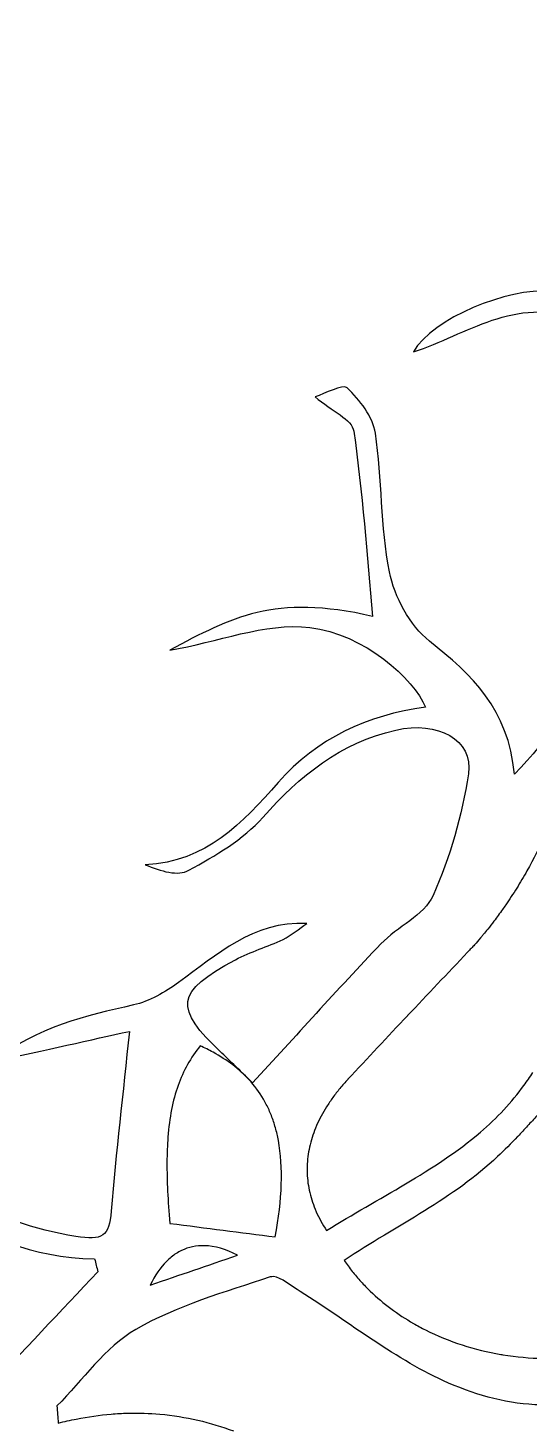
# Model space of a CAD drawing. Extents: x 0 to 430, y 0 to 430.
# Drawn here: x 82.9 to 108, y 273.6 to 343.6 of the extents above; entities that cross this region are included whole.
import ezdxf

# ---------------------------------------------------------------- set-up
doc = ezdxf.new("R2010")
doc.units = 0
doc.layers.add('Calque_1', color=7, linetype='CONTINUOUS')

msp = doc.modelspace()

# ---------------------------------------------------------------- linework, layer by layer
at = {"layer": 'Calque_1', "color": 7}
for points in [[(107.35763, 300.49442), (107.35712, 300.49391)], [(106.22075, 298.8382), (106.22075, 298.83768)], [(105.90966, 298.44029), (105.90966, 298.43977)], [(105.25028, 297.6636), (105.25028, 297.66308)], [(104.90038, 297.28428), (104.90038, 297.28376)], [(101.8954, 294.11186), (101.8954, 294.11134)], [(91.51881, 292.60282), (91.51881, 292.6023)], [(90.40622, 290.61379), (90.40622, 290.61328)], [(93.95643, 290.90834), (93.95643, 290.90885)], [(98.90592, 290.92446), (98.90592, 290.92394)], [(94.67938, 289.93475), (94.67938, 289.93527)], [(94.82614, 289.6681), (94.82614, 289.66862)], [(97.5675, 289.07909), (97.5675, 289.07858)], [(97.8388, 289.5478), (97.8388, 289.54728)], [(97.3396, 288.60677), (97.3396, 288.60625)], [(107.9027, 288.5903), (107.9027, 288.58979)], [(97.01611, 287.65334), (97.01611, 287.65282)], [(97.15563, 288.13135), (97.15563, 288.13083)], [(96.92151, 287.17378), (96.92151, 287.17326)], [(106.40199, 287.05858), (106.40147, 287.05807)], [(96.87191, 286.69319), (96.87191, 286.69267)], [(96.91171, 285.73201), (96.91171, 285.73149)], [(89.88686, 285.32573), (89.88686, 285.32522)], [(97.00161, 285.25297), (97.00161, 285.25197)], [(97.84238, 283.36009), (97.84238, 283.35957)], [(91.73017, 282.59771), (91.72965, 282.59771)], [(93.37968, 282.11867), (93.37916, 282.11919)], [(98.71874, 281.8589), (98.71874, 281.85838)], [(95.17697, 281.04657), (95.17698, 281.0469)], [(99.56106, 280.79953), (99.56106, 280.79902)], [(84.34457, 274.57293), (84.34457, 274.57241)]]:
    msp.add_lwpolyline(points, dxfattribs=at)
msp.add_lwpolyline([(91.51885, 292.60281)], close=True, dxfattribs=at)
for points in [[(0.14455, 214.99998), (0.14454, 333.66137), (96.33861, 429.85544), (215, 429.85545)], [(109.03235, 330.38576), (106.9401, 330.54107), (103.13579, 329.02762), (102.19129, 327.337)], [(102.19129, 327.337), (104.87793, 328.22475), (107.25821, 330.11443), (110.46375, 328.99591)], [(98.86758, 325.53506), (98.64438, 325.74371), (97.75294, 325.23836), (97.26605, 325.0896)], [(100.2864, 323.27148), (100.1603, 324.09652), (99.50437, 324.93889), (98.86758, 325.53506)], [(97.26605, 325.0896), (98.10142, 324.37989), (99.12064, 323.94368), (99.20294, 323.37235)], [(99.20294, 323.37235), (99.6466, 320.29217), (99.85777, 317.17835), (100.1469, 314.0987)], [(100.98883, 316.33192), (100.53176, 318.59933), (100.63679, 320.97476), (100.2864, 323.27148)], [(102.98754, 312.86419), (102.002, 313.64226), (101.24267, 315.07392), (100.98883, 316.33192)], [(100.1469, 314.0987), (95.18254, 315.23525), (93.10205, 314.0377), (89.99034, 312.41486)], [(89.99034, 312.41486), (92.34573, 312.78081), (94.75282, 313.80961), (97.01002, 313.54734)], [(97.01002, 313.54734), (99.70159, 313.23451), (102.23259, 310.95559), (102.79305, 309.55485)], [(107.24453, 306.19679), (106.94721, 309.45394), (105.11426, 311.18584), (102.98754, 312.86419)], [(111.94274, 311.03271), (110.23699, 309.86904), (108.98803, 308.03594), (107.24453, 306.19679)], [(102.79305, 309.55485), (99.88622, 309.15883), (97.35686, 307.99572), (95.41942, 305.7852)], [(101.30176, 308.40514), (103.38881, 308.88314), (105.20617, 307.93857), (104.93947, 306.21372)], [(94.65189, 304.03574), (96.50563, 306.12049), (98.53059, 307.77066), (101.30176, 308.40514)], [(104.93947, 306.21372), (104.61834, 304.13529), (104.03134, 302.04072), (103.17245, 300.12665)], [(95.41942, 305.7852), (93.63736, 303.75191), (91.82082, 301.81592), (88.76354, 301.66468)], [(90.95372, 301.38822), (92.2779, 302.11893), (93.66499, 302.92624), (94.65189, 304.03574)], [(108.81853, 303.1816), (108.51683, 302.55608), (108.20375, 301.95003), (107.8713, 301.36207)], [(88.76354, 301.66468), (89.54722, 301.33762), (90.4042, 301.08461), (90.95372, 301.38822)], [(107.8713, 301.36207), (107.70513, 301.0682), (107.53434, 300.77924), (107.35763, 300.49442)], [(107.35712, 300.49391), (107.18054, 300.20931), (106.99834, 299.9289), (106.80935, 299.65313)], [(103.17245, 300.12665), (102.72495, 299.12927), (101.37999, 298.56753), (100.55583, 297.6995)], [(106.80935, 299.65313), (106.75665, 299.57633), (106.69925, 299.50244), (106.64554, 299.42627)], [(96.85411, 298.73296), (94.13519, 298.83664), (92.36789, 297.15799), (90.43538, 295.77201)], [(106.22075, 298.83768), (106.11903, 298.704), (106.01533, 298.57185), (105.90966, 298.44029)], [(106.64554, 299.42627), (106.50631, 299.22888), (106.36758, 299.03112), (106.22075, 298.8382)], [(95.66588, 297.92734), (96.09259, 298.13156), (96.45994, 298.46031), (96.85411, 298.73296)], [(105.68539, 298.16847), (105.65229, 298.12877), (105.62019, 298.08867), (105.58669, 298.0491)], [(105.90966, 298.43977), (105.83636, 298.34847), (105.7607, 298.25874), (105.68539, 298.16847)], [(93.27547, 296.91239), (94.03453, 297.32071), (94.88549, 297.55427), (95.66588, 297.92734)], [(100.55583, 297.6995), (98.37686, 295.40556), (96.26054, 293.05199), (94.14093, 290.74519)], [(105.08228, 297.48168), (105.02168, 297.41588), (104.96228, 297.34954), (104.90038, 297.28428)], [(105.16138, 297.56698), (105.13538, 297.53838), (105.10858, 297.51018), (105.08228, 297.48168)], [(105.25028, 297.66308), (105.22128, 297.63078), (105.19068, 297.59918), (105.16138, 297.56698)], [(105.54329, 297.9995), (105.44709, 297.88694), (105.34981, 297.77459), (105.25028, 297.6636)], [(105.58669, 298.0491), (105.57249, 298.0324), (105.55749, 298.0161), (105.54329, 297.9995)], [(92.59848, 292.23949), (90.17443, 294.51183), (90.27399, 295.29811), (93.27547, 296.91239)], [(104.90038, 297.28376), (103.89811, 296.227), (102.89542, 295.17081), (101.8954, 294.11186)], [(90.43538, 295.77201), (89.75756, 295.28577), (88.97772, 294.82741), (88.17873, 294.64581)], [(88.17873, 294.64581), (85.77519, 294.09941), (83.38917, 293.57924), (81.13607, 291.80931)], [(101.8954, 294.11134), (100.89531, 293.05235), (99.89753, 291.99121), (98.90592, 290.92446)], [(81.13607, 291.80931), (83.79345, 292.39837), (86.08511, 292.90651), (87.97276, 293.32491)], [(87.97276, 293.32491), (87.65327, 290.22995), (87.30425, 287.28265), (87.06436, 284.32636)], [(91.51881, 292.6023), (91.03995, 292.00672), (90.67261, 291.36046), (90.40622, 290.61379)], [(92.15964, 292.28086), (91.95555, 292.39302), (91.74215, 292.50044), (91.51885, 292.60281)], [(93.95643, 290.90885), (93.47133, 291.43462), (92.87394, 291.88835), (92.15964, 292.28086)], [(94.14093, 290.74519), (93.67128, 291.20107), (93.14308, 291.72891), (92.59848, 292.23949)], [(107.71827, 290.6196), (107.87366, 290.83113), (108.02309, 291.04633), (108.16682, 291.26503)], [(73.98318, 291.04602), (76.44498, 286.08621), (79.8945, 282.08819), (86.23254, 281.93175)], [(90.40622, 290.61328), (90.13991, 289.86671), (89.97439, 289.01996), (89.89927, 288.0248)], [(94.67938, 289.93527), (94.47461, 290.2844), (94.23351, 290.60798), (93.95643, 290.90834)], [(98.50852, 290.47125), (98.3828, 290.31907), (98.2642, 290.16587), (98.15247, 290.01185)], [(98.90592, 290.92394), (98.76658, 290.77402), (98.63408, 290.62324), (98.50852, 290.47125)], [(105.54166, 288.27607), (106.37833, 288.9856), (107.09637, 289.77304), (107.71827, 290.6196)], [(94.82614, 289.66862), (94.77944, 289.75902), (94.73054, 289.84757), (94.67938, 289.93475)], [(98.15247, 290.01185), (98.04082, 289.85793), (97.9363, 289.70332), (97.8388, 289.5478)], [(85.28393, 283.0596), (81.0707, 283.74656), (77.83562, 285.58026), (76.00158, 289.60725)], [(94.95998, 289.39215), (94.91768, 289.48575), (94.87278, 289.57772), (94.82614, 289.6681)], [(95.18736, 288.80924), (95.12026, 289.01018), (95.04465, 289.20461), (94.95998, 289.39215)], [(97.5675, 289.07858), (97.4844, 288.92182), (97.4082, 288.76466), (97.3396, 288.60677)], [(97.8388, 289.54728), (97.7414, 289.39189), (97.6506, 289.23585), (97.5675, 289.07909)], [(108.38278, 289.12154), (108.22425, 288.9429), (108.06413, 288.76588), (107.9027, 288.5903)], [(95.28136, 288.5028), (95.25216, 288.60671), (95.22086, 288.70877), (95.18736, 288.80924)], [(95.43122, 287.85839), (95.38992, 288.08035), (95.33982, 288.29497), (95.28136, 288.5028)], [(97.3396, 288.60625), (97.271, 288.44837), (97.20955, 288.29013), (97.15563, 288.13135)], [(107.9027, 288.58979), (107.74127, 288.41421), (107.57805, 288.24049), (107.41333, 288.06837)], [(89.89927, 288.0248), (89.86947, 287.63059), (89.85427, 287.21244), (89.85227, 286.76855)], [(95.27619, 283.03492), (95.619, 284.93587), (95.67882, 286.52664), (95.43122, 287.85839)], [(97.01611, 287.65282), (96.97711, 287.49337), (96.94561, 287.33367), (96.92151, 287.17378)], [(97.15563, 288.13083), (97.10173, 287.97205), (97.05517, 287.81279), (97.01611, 287.65334)], [(97.84238, 283.35957), (100.41989, 284.97253), (103.23742, 286.32176), (105.54166, 288.27607)], [(107.40193, 288.05697), (107.07586, 287.71658), (106.74314, 287.3831), (106.40199, 287.05858)], [(107.41333, 288.06837), (107.40933, 288.06437), (107.40533, 288.06137), (107.40193, 288.05697)], [(96.92151, 287.17326), (96.89751, 287.01338), (96.88071, 286.85328), (96.87191, 286.69319)], [(106.40147, 287.05807), (104.22122, 284.98428), (101.37425, 283.61203), (98.71874, 281.8589)], [(89.85176, 286.75665), (89.84976, 286.30763), (89.86186, 285.83176), (89.88686, 285.32573)], [(89.85227, 286.76855), (89.85226, 286.76455), (89.85176, 286.76055), (89.85176, 286.75665)], [(96.87191, 286.69267), (96.85431, 286.37232), (96.86791, 286.05182), (96.91171, 285.73201)], [(96.91171, 285.73149), (96.93381, 285.57167), (96.96381, 285.41231), (97.00161, 285.25297)], [(89.88686, 285.32522), (89.91196, 284.81953), (89.94996, 284.28383), (90.00055, 283.71498)], [(97.00161, 285.25197), (97.03951, 285.09262), (97.08531, 284.93362), (97.13907, 284.77499)], [(87.06436, 284.32636), (86.96151, 283.05934), (86.61822, 282.84218), (85.28393, 283.0596)], [(97.13907, 284.77499), (97.19297, 284.61604), (97.25458, 284.45757), (97.32459, 284.29957)], [(97.32459, 284.29957), (97.46447, 283.98388), (97.637, 283.67059), (97.84238, 283.36009)], [(90.00055, 283.71498), (91.81381, 283.48142), (93.54446, 283.25809), (95.27619, 283.03492)], [(89.01716, 280.62677), (90.53006, 281.14419), (91.85446, 281.59715), (93.37968, 282.11867)], [(90.3163, 282.20652), (90.14626, 282.09759), (89.98408, 281.96637), (89.83054, 281.81275)], [(90.57727, 282.35328), (90.48837, 282.31008), (90.40132, 282.26098), (90.3163, 282.20652)], [(91.72965, 282.59771), (91.31846, 282.60821), (90.93286, 282.52601), (90.57727, 282.35328)], [(93.37916, 282.11919), (92.7967, 282.42645), (92.24403, 282.58458), (91.73017, 282.59771)], [(86.23254, 281.93175), (86.28584, 281.71956), (86.33923, 281.50733), (86.39283, 281.2951)], [(89.83054, 281.81275), (89.52346, 281.50553), (89.25047, 281.10932), (89.01716, 280.62677)], [(98.71874, 281.85838), (98.84725, 281.67146), (98.98182, 281.48973), (99.12233, 281.3132)], [(86.39283, 281.2951), (84.52542, 279.31102), (82.65773, 277.32691), (80.64399, 275.18749)], [(95.02247, 281.0299), (92.73436, 280.27262), (90.35765, 279.59724), (88.29575, 278.40267)], [(95.17698, 281.0469), (95.12208, 281.0509), (95.0701, 281.0459), (95.02247, 281.0299)], [(96.52676, 280.2983), (96.10457, 280.56225), (95.5615, 281.02059), (95.17697, 281.04657)], [(99.12233, 281.3132), (99.26283, 281.13666), (99.40936, 280.96562), (99.56106, 280.79953)], [(99.56106, 280.79902), (99.71268, 280.63303), (99.86982, 280.47237), (100.03183, 280.31688)], [(103.94543, 275.72339), (101.30966, 276.87449), (98.99431, 278.75588), (96.52676, 280.2983)], [(100.03183, 280.31688), (100.68033, 279.69449), (101.40866, 279.15648), (102.19191, 278.70457)], [(102.19191, 278.70457), (102.38769, 278.5916), (102.58655, 278.48428), (102.78877, 278.38211)], [(88.29575, 278.40267), (86.75576, 277.5103), (85.64604, 275.87663), (84.34457, 274.57293)], [(102.78877, 278.38211), (103.97032, 277.78508), (105.2551, 277.37498), (106.56373, 277.15324)], [(106.56373, 277.15324), (106.59903, 277.14724), (106.63393, 277.13934), (106.66916, 277.13364)], [(106.66916, 277.13364), (107.34168, 277.02506), (108.01999, 276.96677), (108.69332, 276.95949)], [(113.28439, 275.72839), (110.16557, 274.0897), (106.91791, 274.42535), (103.94543, 275.72339)], [(84.34457, 274.57241), (84.36537, 274.28689), (84.38607, 274.00114), (84.40657, 273.71562)], [(84.40657, 273.71562), (84.71316, 273.79332), (85.01538, 273.86134), (85.31349, 273.92026)], [(85.31349, 273.92026), (85.9097, 274.03811), (86.489, 274.11926), (87.05344, 274.16675)], [(87.05344, 274.16675), (87.33567, 274.19045), (87.61423, 274.20595), (87.88905, 274.21325)], [(87.88905, 274.21325), (88.43868, 274.22795), (88.97403, 274.21025), (89.49618, 274.16415)], [(89.49618, 274.16415), (90.80159, 274.04832), (92.02558, 273.75179), (93.19053, 273.32337)]]:
    msp.add_open_spline(points, degree=3, dxfattribs=at)

doc.saveas('drawing.dxf')
